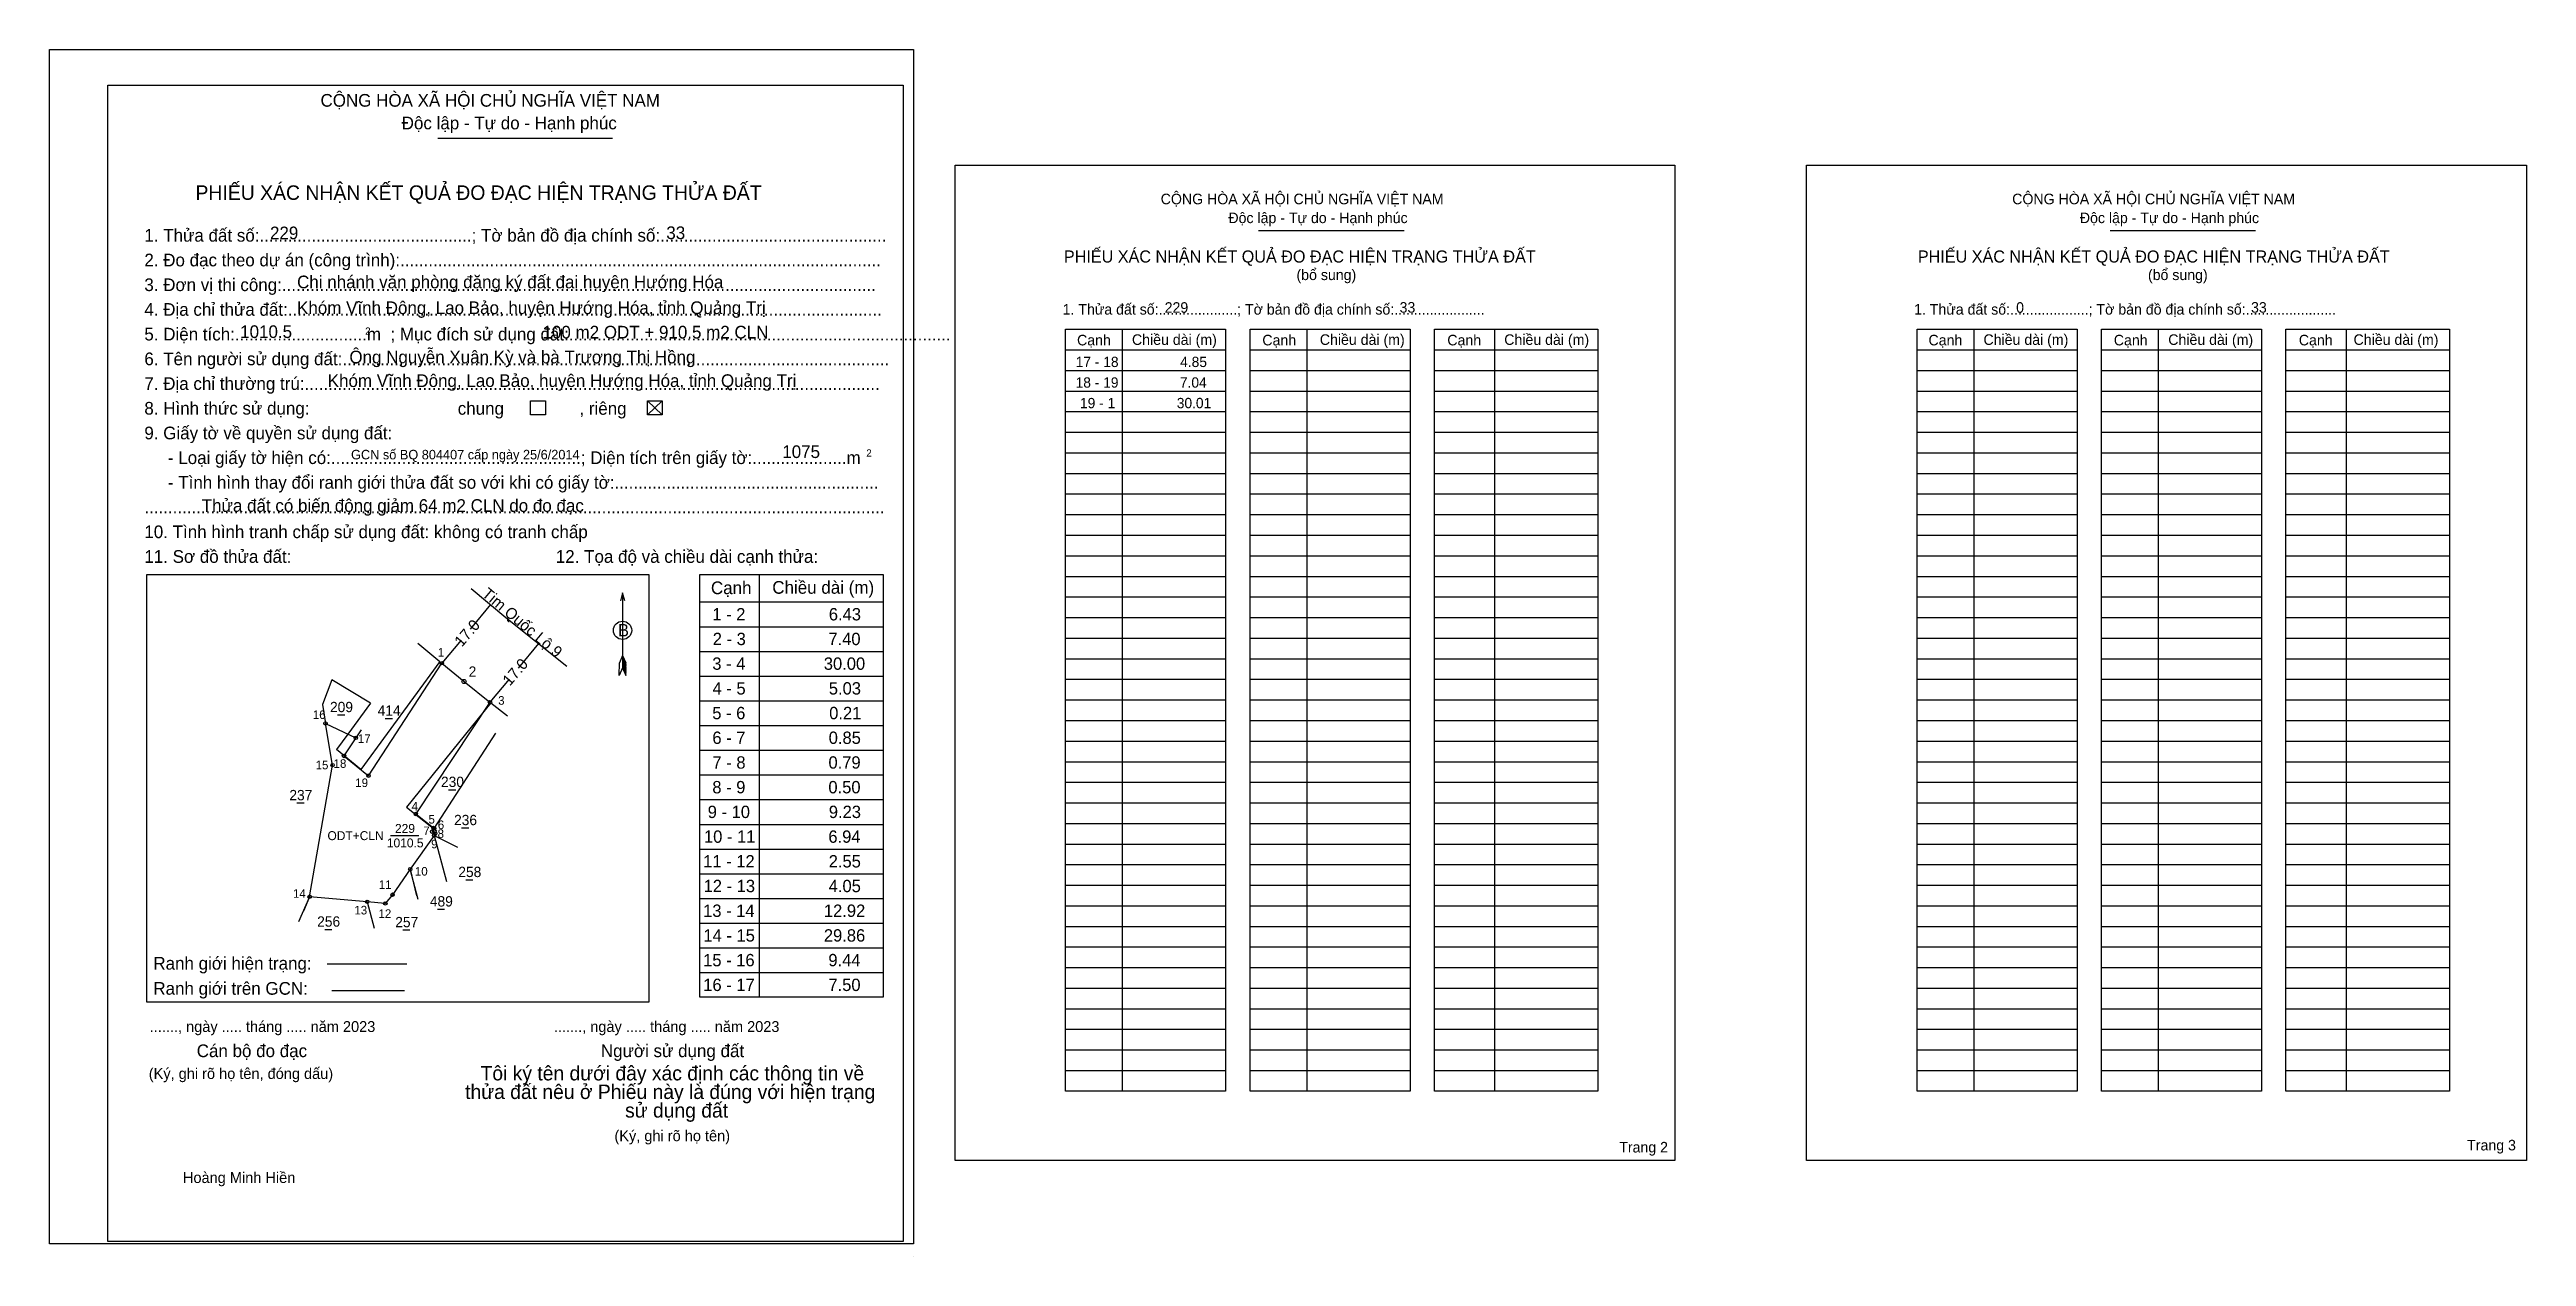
# Model space of a CAD drawing. Extents: x 537757 to 538310, y 1837135 to 1837405.
import ezdxf

# ---------------------------------------------------------------- set-up
doc = ezdxf.new("R2010")
doc.units = 0
for name, color, linetype in [('Level 1', 7, 'Continuous'), ('Level 10', 7, 'Continuous'), ('Level 11', 7, 'Continuous'), ('Level 13', 7, 'Continuous'), ('Level 15', 7, 'Continuous'), ('Level 17', 7, 'Continuous'), ('Level 2', 7, 'Continuous'), ('Level 21', 7, 'Continuous'), ('Level 27', 7, 'Continuous'), ('Level 29', 7, 'Continuous'), ('Level 3', 7, 'Continuous'), ('Level 31', 7, 'Continuous'), ('Level 36', 7, 'Continuous'), ('Level 48', 7, 'Continuous'), ('Level 5', 7, 'Continuous'), ('Level 50', 7, 'Continuous'), ('Level 52', 7, 'Continuous'), ('Level 6', 7, 'Continuous'), ('Level 63', 7, 'Continuous'), ('Level 9', 7, 'Continuous')]:
    doc.layers.add(name, color=color, linetype=linetype)

msp = doc.modelspace()

# ---------------------------------------------------------------- linework, layer by layer
at = {"layer": 'Level 1'}
for p, q in [((537756.73, 1837402.46), (537756.73, 1837402.46)), ((537843.51, 1837385.53), (537882.54, 1837385.53)), ((537959.05, 1837379.44), (537959.05, 1837379.44)), ((538026.85, 1837364.89), (538059.38, 1837364.89)), ((538217.1, 1837364.89), (538249.63, 1837364.89)), ((537996.4, 1837342.77), (537996.4, 1837172.47)), ((538037.61, 1837342.77), (538037.61, 1837172.47)), ((538079.58, 1837342.77), (538079.58, 1837172.47)), ((538186.64, 1837342.77), (538186.64, 1837172.47)), ((538227.85, 1837342.77), (538227.85, 1837172.47)), ((538269.82, 1837342.77), (538269.82, 1837172.47)), ((537983.74, 1837338.17), (538019.49, 1837338.17)), ((538024.95, 1837338.17), (538060.7, 1837338.17)), ((538066.16, 1837338.17), (538102.67, 1837338.17)), ((538173.98, 1837338.17), (538209.73, 1837338.17)), ((538215.19, 1837338.17), (538250.94, 1837338.17)), ((538256.4, 1837338.17), (538292.92, 1837338.17)), ((537983.74, 1837333.57), (538019.49, 1837333.57)), ((538024.95, 1837333.57), (538060.7, 1837333.57)), ((538066.16, 1837333.57), (538102.67, 1837333.57)), ((538173.98, 1837333.57), (538209.73, 1837333.57)), ((538215.19, 1837333.57), (538250.94, 1837333.57)), ((538256.4, 1837333.57), (538292.92, 1837333.57)), ((537890.29, 1837326.75), (537893.61, 1837323.66)), ((537890.29, 1837323.66), (537893.61, 1837326.75)), ((537983.74, 1837328.97), (538019.49, 1837328.97)), ((538024.95, 1837328.97), (538060.7, 1837328.97)), ((538066.16, 1837328.97), (538102.67, 1837328.97)), ((538173.98, 1837328.97), (538209.73, 1837328.97)), ((538215.19, 1837328.97), (538250.94, 1837328.97)), ((538256.4, 1837328.97), (538292.92, 1837328.97)), ((537983.74, 1837324.36), (538019.49, 1837324.36)), ((537983.74, 1837319.76), (538019.49, 1837319.76)), ((538024.95, 1837324.36), (538060.7, 1837324.36)), ((538024.95, 1837319.76), (538060.7, 1837319.76)), ((538066.16, 1837324.36), (538102.67, 1837324.36)), ((538066.16, 1837319.76), (538102.67, 1837319.76)), ((538173.98, 1837324.36), (538209.73, 1837324.36)), ((538173.98, 1837319.76), (538209.73, 1837319.76)), ((538215.19, 1837324.36), (538250.94, 1837324.36)), ((538215.19, 1837319.76), (538250.94, 1837319.76)), ((538256.4, 1837324.36), (538292.92, 1837324.36)), ((538256.4, 1837319.76), (538292.92, 1837319.76)), ((537983.74, 1837315.16), (538019.49, 1837315.16)), ((538024.95, 1837315.16), (538060.7, 1837315.16)), ((538066.16, 1837315.16), (538102.67, 1837315.16)), ((538173.98, 1837315.16), (538209.73, 1837315.16)), ((538215.19, 1837315.16), (538250.94, 1837315.16)), ((538256.4, 1837315.16), (538292.92, 1837315.16)), ((537983.74, 1837310.55), (538019.49, 1837310.55)), ((538024.95, 1837310.55), (538060.7, 1837310.55)), ((538066.16, 1837310.55), (538102.67, 1837310.55)), ((538173.98, 1837310.55), (538209.73, 1837310.55)), ((538215.19, 1837310.55), (538250.94, 1837310.55)), ((538256.4, 1837310.55), (538292.92, 1837310.55)), ((537983.74, 1837305.95), (538019.49, 1837305.95)), ((538024.95, 1837305.95), (538060.7, 1837305.95)), ((538066.16, 1837305.95), (538102.67, 1837305.95)), ((538173.98, 1837305.95), (538209.73, 1837305.95)), ((538215.19, 1837305.95), (538250.94, 1837305.95)), ((538256.4, 1837305.95), (538292.92, 1837305.95)), ((537983.74, 1837301.35), (538019.49, 1837301.35)), ((538024.95, 1837301.35), (538060.7, 1837301.35)), ((538066.16, 1837301.35), (538102.67, 1837301.35)), ((538173.98, 1837301.35), (538209.73, 1837301.35)), ((538215.19, 1837301.35), (538250.94, 1837301.35)), ((538256.4, 1837301.35), (538292.92, 1837301.35)), ((537983.74, 1837296.75), (538019.49, 1837296.75)), ((537983.74, 1837292.14), (538019.49, 1837292.14)), ((538024.95, 1837296.75), (538060.7, 1837296.75)), ((538024.95, 1837292.14), (538060.7, 1837292.14)), ((538066.16, 1837296.75), (538102.67, 1837296.75)), ((538066.16, 1837292.14), (538102.67, 1837292.14)), ((538173.98, 1837296.75), (538209.73, 1837296.75)), ((538173.98, 1837292.14), (538209.73, 1837292.14)), ((538215.19, 1837296.75), (538250.94, 1837296.75)), ((538215.19, 1837292.14), (538250.94, 1837292.14)), ((538256.4, 1837296.75), (538292.92, 1837296.75)), ((538256.4, 1837292.14), (538292.92, 1837292.14)), ((537778.46, 1837287.95), (537778.46, 1837287.95)), ((537915.26, 1837287.98), (537915.26, 1837193.43)), ((537983.74, 1837287.54), (538019.49, 1837287.54)), ((538024.95, 1837287.54), (538060.7, 1837287.54)), ((538066.16, 1837287.54), (538102.67, 1837287.54)), ((538173.98, 1837287.54), (538209.73, 1837287.54)), ((538215.19, 1837287.54), (538250.94, 1837287.54)), ((538256.4, 1837287.54), (538292.92, 1837287.54)), ((537884.75, 1837283.82), (537884.75, 1837267.11)), ((537902.01, 1837281.81), (537942.97, 1837281.81)), ((537983.74, 1837282.94), (538019.49, 1837282.94)), ((538024.95, 1837282.94), (538060.7, 1837282.94)), ((538066.16, 1837282.94), (538102.67, 1837282.94)), ((538173.98, 1837282.94), (538209.73, 1837282.94)), ((538215.19, 1837282.94), (538250.94, 1837282.94)), ((538256.4, 1837282.94), (538292.92, 1837282.94)), ((537902.01, 1837276.29), (537942.97, 1837276.29)), ((537983.74, 1837278.33), (538019.49, 1837278.33)), ((538024.95, 1837278.33), (538060.7, 1837278.33)), ((538066.16, 1837278.33), (538102.67, 1837278.33)), ((538173.98, 1837278.33), (538209.73, 1837278.33)), ((538215.19, 1837278.33), (538250.94, 1837278.33)), ((538256.4, 1837278.33), (538292.92, 1837278.33)), ((537902.01, 1837270.76), (537942.97, 1837270.76)), ((537983.74, 1837273.73), (538019.49, 1837273.73)), ((538024.95, 1837273.73), (538060.7, 1837273.73)), ((538066.16, 1837273.73), (538102.67, 1837273.73)), ((538173.98, 1837273.73), (538209.73, 1837273.73)), ((538215.19, 1837273.73), (538250.94, 1837273.73)), ((538256.4, 1837273.73), (538292.92, 1837273.73)), ((537884.01, 1837265.41), (537884.05, 1837268.17)), ((537884.75, 1837267.11), (537884.01, 1837265.41)), ((537884.75, 1837269.87), (537884.05, 1837268.17)), ((537884.75, 1837269.87), (537885.46, 1837268.17)), ((537884.75, 1837269.63), (537885.46, 1837267.92)), ((537884.75, 1837269.39), (537885.46, 1837267.68)), ((537884.75, 1837269.15), (537885.47, 1837267.43)), ((537884.75, 1837268.91), (537885.47, 1837267.18)), ((537884.75, 1837268.67), (537885.47, 1837266.94)), ((537884.75, 1837268.43), (537885.47, 1837266.69)), ((537884.75, 1837268.19), (537885.47, 1837266.44)), ((537884.75, 1837267.95), (537885.47, 1837266.19)), ((537884.75, 1837267.71), (537885.47, 1837265.94)), ((537884.75, 1837267.47), (537885.48, 1837265.7)), ((537884.75, 1837267.11), (537885.48, 1837265.41)), ((537885.48, 1837265.41), (537885.46, 1837268.17)), ((537902.01, 1837265.24), (537942.97, 1837265.24)), ((537983.74, 1837269.13), (538019.49, 1837269.13)), ((537983.74, 1837264.53), (538019.49, 1837264.53)), ((538024.95, 1837269.13), (538060.7, 1837269.13)), ((538024.95, 1837264.53), (538060.7, 1837264.53)), ((538066.16, 1837269.13), (538102.67, 1837269.13)), ((538066.16, 1837264.53), (538102.67, 1837264.53)), ((538173.98, 1837269.13), (538209.73, 1837269.13)), ((538173.98, 1837264.53), (538209.73, 1837264.53)), ((538215.19, 1837269.13), (538250.94, 1837269.13)), ((538215.19, 1837264.53), (538250.94, 1837264.53)), ((538256.4, 1837269.13), (538292.92, 1837269.13)), ((538256.4, 1837264.53), (538292.92, 1837264.53)), ((537902.01, 1837259.71), (537942.97, 1837259.71)), ((537983.74, 1837259.92), (538019.49, 1837259.92)), ((538024.95, 1837259.92), (538060.7, 1837259.92)), ((538066.16, 1837259.92), (538102.67, 1837259.92)), ((538173.98, 1837259.92), (538209.73, 1837259.92)), ((538215.19, 1837259.92), (538250.94, 1837259.92)), ((538256.4, 1837259.92), (538292.92, 1837259.92)), ((537902.01, 1837254.19), (537942.97, 1837254.19)), ((537983.74, 1837255.32), (538019.49, 1837255.32)), ((538024.95, 1837255.32), (538060.7, 1837255.32)), ((538066.16, 1837255.32), (538102.67, 1837255.32)), ((538173.98, 1837255.32), (538209.73, 1837255.32)), ((538215.19, 1837255.32), (538250.94, 1837255.32)), ((538256.4, 1837255.32), (538292.92, 1837255.32)), ((537902.01, 1837248.67), (537942.97, 1837248.67)), ((537983.74, 1837250.72), (538019.49, 1837250.72)), ((538024.95, 1837250.72), (538060.7, 1837250.72)), ((538066.16, 1837250.72), (538102.67, 1837250.72)), ((538173.98, 1837250.72), (538209.73, 1837250.72)), ((538215.19, 1837250.72), (538250.94, 1837250.72)), ((538256.4, 1837250.72), (538292.92, 1837250.72)), ((537902.01, 1837243.14), (537942.97, 1837243.14)), ((537983.74, 1837246.11), (538019.49, 1837246.11)), ((538024.95, 1837246.11), (538060.7, 1837246.11)), ((538066.16, 1837246.11), (538102.67, 1837246.11)), ((538173.98, 1837246.11), (538209.73, 1837246.11)), ((538215.19, 1837246.11), (538250.94, 1837246.11)), ((538256.4, 1837246.11), (538292.92, 1837246.11)), ((537902.01, 1837237.62), (537942.97, 1837237.62)), ((537983.74, 1837241.51), (538019.49, 1837241.51)), ((537983.74, 1837236.91), (538019.49, 1837236.91)), ((538024.95, 1837241.51), (538060.7, 1837241.51)), ((538024.95, 1837236.91), (538060.7, 1837236.91)), ((538066.16, 1837241.51), (538102.67, 1837241.51)), ((538066.16, 1837236.91), (538102.67, 1837236.91)), ((538173.98, 1837241.51), (538209.73, 1837241.51)), ((538173.98, 1837236.91), (538209.73, 1837236.91)), ((538215.19, 1837241.51), (538250.94, 1837241.51)), ((538215.19, 1837236.91), (538250.94, 1837236.91)), ((538256.4, 1837241.51), (538292.92, 1837241.51)), ((538256.4, 1837236.91), (538292.92, 1837236.91)), ((537902.01, 1837232.1), (537942.97, 1837232.1)), ((537983.74, 1837232.31), (538019.49, 1837232.31)), ((538024.95, 1837232.31), (538060.7, 1837232.31)), ((538066.16, 1837232.31), (538102.67, 1837232.31)), ((538173.98, 1837232.31), (538209.73, 1837232.31)), ((538215.19, 1837232.31), (538250.94, 1837232.31)), ((538256.4, 1837232.31), (538292.92, 1837232.31)), ((537902.01, 1837226.57), (537942.97, 1837226.57)), ((537983.74, 1837227.7), (538019.49, 1837227.7)), ((538024.95, 1837227.7), (538060.7, 1837227.7)), ((538066.16, 1837227.7), (538102.67, 1837227.7)), ((538173.98, 1837227.7), (538209.73, 1837227.7)), ((538215.19, 1837227.7), (538250.94, 1837227.7)), ((538256.4, 1837227.7), (538292.92, 1837227.7)), ((537902.01, 1837221.05), (537942.97, 1837221.05)), ((537983.74, 1837223.1), (538019.49, 1837223.1)), ((538024.95, 1837223.1), (538060.7, 1837223.1)), ((538066.16, 1837223.1), (538102.67, 1837223.1)), ((538173.98, 1837223.1), (538209.73, 1837223.1)), ((538215.19, 1837223.1), (538250.94, 1837223.1)), ((538256.4, 1837223.1), (538292.92, 1837223.1)), ((537902.01, 1837215.53), (537942.97, 1837215.53)), ((537983.74, 1837218.5), (538019.49, 1837218.5)), ((538024.95, 1837218.5), (538060.7, 1837218.5)), ((538066.16, 1837218.5), (538102.67, 1837218.5)), ((538173.98, 1837218.5), (538209.73, 1837218.5)), ((538215.19, 1837218.5), (538250.94, 1837218.5)), ((538256.4, 1837218.5), (538292.92, 1837218.5)), ((537902.01, 1837210), (537942.97, 1837210)), ((537983.74, 1837213.89), (538019.49, 1837213.89)), ((537983.74, 1837209.29), (538019.49, 1837209.29)), ((538024.95, 1837213.89), (538060.7, 1837213.89)), ((538024.95, 1837209.29), (538060.7, 1837209.29)), ((538066.16, 1837213.89), (538102.67, 1837213.89)), ((538066.16, 1837209.29), (538102.67, 1837209.29)), ((538173.98, 1837213.89), (538209.73, 1837213.89)), ((538173.98, 1837209.29), (538209.73, 1837209.29)), ((538215.19, 1837213.89), (538250.94, 1837213.89)), ((538215.19, 1837209.29), (538250.94, 1837209.29)), ((538256.4, 1837213.89), (538292.92, 1837213.89)), ((538256.4, 1837209.29), (538292.92, 1837209.29)), ((537902.01, 1837204.48), (537942.97, 1837204.48)), ((537983.74, 1837204.69), (538019.49, 1837204.69)), ((538024.95, 1837204.69), (538060.7, 1837204.69)), ((538066.16, 1837204.69), (538102.67, 1837204.69)), ((538173.98, 1837204.69), (538209.73, 1837204.69)), ((538215.19, 1837204.69), (538250.94, 1837204.69)), ((538256.4, 1837204.69), (538292.92, 1837204.69)), ((537902.01, 1837198.96), (537942.97, 1837198.96)), ((537983.74, 1837200.09), (538019.49, 1837200.09)), ((538024.95, 1837200.09), (538060.7, 1837200.09)), ((538066.16, 1837200.09), (538102.67, 1837200.09)), ((538173.98, 1837200.09), (538209.73, 1837200.09)), ((538215.19, 1837200.09), (538250.94, 1837200.09)), ((538256.4, 1837200.09), (538292.92, 1837200.09)), ((537983.74, 1837195.48), (538019.49, 1837195.48)), ((538024.95, 1837195.48), (538060.7, 1837195.48)), ((538066.16, 1837195.48), (538102.67, 1837195.48)), ((538173.98, 1837195.48), (538209.73, 1837195.48)), ((538215.19, 1837195.48), (538250.94, 1837195.48)), ((538256.4, 1837195.48), (538292.92, 1837195.48)), ((537890.65, 1837192.37), (537890.65, 1837192.37)), ((537983.74, 1837190.88), (538019.49, 1837190.88)), ((538024.95, 1837190.88), (538060.7, 1837190.88)), ((538066.16, 1837190.88), (538102.67, 1837190.88)), ((538173.98, 1837190.88), (538209.73, 1837190.88)), ((538215.19, 1837190.88), (538250.94, 1837190.88)), ((538256.4, 1837190.88), (538292.92, 1837190.88)), ((537983.74, 1837186.28), (538019.49, 1837186.28)), ((537983.74, 1837181.67), (538019.49, 1837181.67)), ((538024.95, 1837186.28), (538060.7, 1837186.28)), ((538024.95, 1837181.67), (538060.7, 1837181.67)), ((538066.16, 1837186.28), (538102.67, 1837186.28)), ((538066.16, 1837181.67), (538102.67, 1837181.67)), ((538173.98, 1837186.28), (538209.73, 1837186.28)), ((538173.98, 1837181.67), (538209.73, 1837181.67)), ((538215.19, 1837186.28), (538250.94, 1837186.28)), ((538215.19, 1837181.67), (538250.94, 1837181.67)), ((538256.4, 1837186.28), (538292.92, 1837186.28)), ((538256.4, 1837181.67), (538292.92, 1837181.67)), ((537983.74, 1837177.07), (538019.49, 1837177.07)), ((538024.95, 1837177.07), (538060.7, 1837177.07)), ((538066.16, 1837177.07), (538102.67, 1837177.07)), ((538173.98, 1837177.07), (538209.73, 1837177.07)), ((538215.19, 1837177.07), (538250.94, 1837177.07)), ((538256.4, 1837177.07), (538292.92, 1837177.07)), ((538119.89, 1837156.97), (538119.89, 1837156.97)), ((537949.75, 1837135.5), (537949.75, 1837135.5))]:
    msp.add_line(p, q, dxfattribs=at)
for points in [[(537983.74, 1837342.77), (538019.49, 1837342.77), (538019.49, 1837172.47), (537983.74, 1837172.47)], [(538024.95, 1837342.77), (538060.7, 1837342.77), (538060.7, 1837172.47), (538024.95, 1837172.47)], [(538066.16, 1837342.77), (538102.67, 1837342.77), (538102.67, 1837172.47), (538066.16, 1837172.47)], [(538173.98, 1837342.77), (538209.73, 1837342.77), (538209.73, 1837172.47), (538173.98, 1837172.47)], [(538215.19, 1837342.77), (538250.94, 1837342.77), (538250.94, 1837172.47), (538215.19, 1837172.47)], [(538256.4, 1837342.77), (538292.92, 1837342.77), (538292.92, 1837172.47), (538256.4, 1837172.47)], [(537778.46, 1837287.95), (537890.65, 1837287.95), (537890.65, 1837192.37), (537778.46, 1837192.37)], [(537902.01, 1837287.98), (537942.97, 1837287.98), (537942.97, 1837193.43), (537902.01, 1837193.43)]]:
    msp.add_lwpolyline(points, close=True, dxfattribs=at)
msp.add_lwpolyline([(537885.23, 1837282.04), (537884.75, 1837283.82), (537884.27, 1837282.04)], dxfattribs=at)
msp.add_circle((537884.75, 1837275.47), 2.04, dxfattribs=at)
at = {"layer": 'Level 10'}
for p, q in [((537838.98, 1837272.64), (537843.93, 1837268.49)), ((537819.81, 1837264.42), (537817.68, 1837258.88)), ((537828.44, 1837259.17), (537819.81, 1837264.42)), ((537817.68, 1837258.88), (537818.39, 1837254.66)), ((537828.44, 1837259.17), (537823.39, 1837252.29)), ((537823.39, 1837252.29), (537820.82, 1837248.8)), ((537826.24, 1837244.39), (537820.82, 1837248.8)), ((537842.65, 1837229.63), (537847.86, 1837227)), ((537843.16, 1837230.62), (537842.88, 1837230.07))]:
    msp.add_line(p, q, dxfattribs=at)
msp.add_lwpolyline([(537844.38, 1837268.12), (537849.34, 1837264.03), (537855.13, 1837259.42), (537838.55, 1837234.42), (537842.5, 1837231.31), (537842.66, 1837231.18), (537842.2, 1837230.47), (537842.88, 1837230.07), (537842.65, 1837229.63), (537837.32, 1837222.09), (537833.37, 1837216.38), (537831.74, 1837214.42), (537827.71, 1837214.8), (537814.84, 1837215.93), (537819.96, 1837245.35), (537818.39, 1837254.66), (537825.16, 1837251.44), (537822.51, 1837247.38), (537828, 1837242.98)], close=True, dxfattribs=at)
for points in [[(537843.94, 1837268.48), (537826.24, 1837244.39)], [(537855.29, 1837259.3), (537836.48, 1837235.92)]]:
    msp.add_lwpolyline(points, dxfattribs=at)
at = {"layer": 'Level 11'}
for centre, radius in [((537844.38, 1837268.12), 0.384), ((537844.38, 1837268.12), 0.384), ((537849.34, 1837264.03), 0.46), ((537855.13, 1837259.42), 0.384), ((537818.39, 1837254.66), 0.384), ((537825.16, 1837251.44), 0.384), ((537819.96, 1837245.35), 0.384), ((537822.51, 1837247.38), 0.384), ((537828, 1837242.98), 0.384), ((537838.55, 1837234.42), 0.384), ((537842.5, 1837231.31), 0.384), ((537842.66, 1837231.18), 0.384), ((537842.2, 1837230.47), 0.384), ((537842.65, 1837229.63), 0.384), ((537842.88, 1837230.07), 0.384), ((537837.32, 1837222.09), 0.384), ((537814.84, 1837215.93), 0.384), ((537827.71, 1837214.8), 0.384), ((537831.74, 1837214.42), 0.384), ((537833.37, 1837216.38), 0.384)]:
    msp.add_circle(centre, radius, dxfattribs=at)
at = {"layer": 'Level 15'}
for p, q in [((537855.29, 1837259.3), (537859.06, 1837256.33)), ((537826.34, 1837253.25), (537825.16, 1837251.44)), ((537842.66, 1837231.18), (537856.42, 1837252.45))]:
    msp.add_line(p, q, dxfattribs=at)
at = {"layer": 'Level 17'}
msp.add_lwpolyline([(537850.94, 1837284.8), (537858.66, 1837278.32), (537872.34, 1837267.48)], dxfattribs=at)
at = {"layer": 'Level 2'}
for p, q in [((537842.65, 1837229.63), (537845.44, 1837219.29)), ((537839.08, 1837215.32), (537837.32, 1837222.09))]:
    msp.add_line(p, q, dxfattribs=at)
for points in [[(537756.73, 1837405.31), (537949.74, 1837405.31), (537949.74, 1837138.35), (537756.73, 1837138.35)], [(537959.05, 1837379.44), (538119.89, 1837379.44), (538119.89, 1837156.97), (537959.05, 1837156.97)], [(538149.29, 1837379.44), (538310.14, 1837379.44), (538310.14, 1837156.97), (538149.29, 1837156.97)]]:
    msp.add_lwpolyline(points, close=True, dxfattribs=at)
at = {"layer": 'Level 21'}
for p, q in [((537855.22, 1837281.21), (537850.68, 1837275.7)), ((537848.68, 1837273.28), (537844.38, 1837268.12)), ((537865.97, 1837272.51), (537861.43, 1837267)), ((537859.43, 1837264.58), (537855.13, 1837259.42))]:
    msp.add_line(p, q, dxfattribs=at)
at = {"layer": 'Level 27'}
for p, q in [((537837.32, 1837222.09), (537838.68, 1837216.1)), ((537814.84, 1837215.93), (537812.38, 1837210.31)), ((537827.71, 1837214.8), (537829.27, 1837208.86))]:
    msp.add_line(p, q, dxfattribs=at)
at = {"layer": 'Level 29'}
for p, q in [((537842.88, 1837230.07), (537842.2, 1837230.47)), ((537842.65, 1837229.63), (537842.88, 1837230.07))]:
    msp.add_line(p, q, dxfattribs=at)
at = {"layer": 'Level 3'}
msp.add_lwpolyline([(537769.77, 1837397.31), (537947.44, 1837397.31), (537947.44, 1837138.84), (537769.77, 1837138.84)], close=True, dxfattribs=at)
at = {"layer": 'Level 31'}
msp.add_lwpolyline([(537814.84, 1837215.93), (537813.43, 1837212.72)], dxfattribs=at)
at = {"layer": 'Level 5'}
for p, q in [((537818.79, 1837200.91), (537836.52, 1837200.91)), ((537819.82, 1837194.96), (537836.07, 1837194.96))]:
    msp.add_line(p, q, dxfattribs=at)
at = {"layer": 'Level 50'}
for points in [[(537864.21, 1837326.75), (537867.53, 1837326.75), (537867.53, 1837323.66), (537864.21, 1837323.66)], [(537890.29, 1837326.75), (537893.61, 1837326.75), (537893.61, 1837323.66), (537890.29, 1837323.66)]]:
    msp.add_lwpolyline(points, close=True, dxfattribs=at)
msp.add_lwpolyline([(537836.48, 1837235.92), (537843.16, 1837230.62)], dxfattribs=at)
at = {"layer": 'Level 9'}
for p, q in [((537821.08, 1837256.57), (537822.67, 1837256.57)), ((537831.73, 1837255.78), (537833.32, 1837255.78)), ((537811.99, 1837236.88), (537813.58, 1837236.88)), ((537845.88, 1837239.84), (537847.47, 1837239.84)), ((537848.8, 1837231.3), (537850.39, 1837231.3)), ((537832.87, 1837229.57), (537839.26, 1837229.57)), ((537849.72, 1837219.7), (537851.31, 1837219.7)), ((537843.38, 1837213.12), (537844.97, 1837213.12)), ((537818.21, 1837208.62), (537819.8, 1837208.62)), ((537835.65, 1837208.49), (537837.24, 1837208.49))]:
    msp.add_line(p, q, dxfattribs=at)

# ---------------------------------------------------------------- texts
at = {"layer": 'Level 1'}
for s, height, p in [('CỘNG HÒA XÃ HỘI CHỦ NGHĨA VIỆT NAM', 2.8352, (537817.27, 1837392.53)), ('Độc lập - Tự do - Hạnh phúc', 2.8352, (537835.41, 1837387.47)), ('PHIẾU XÁC NHẬN KẾT QUẢ ĐO ĐẠC HIỆN TRẠNG THỬA ĐẤT', 3.2406, (537789.33, 1837371.7)), ('CỘNG HÒA XÃ HỘI CHỦ NGHĨA VIỆT NAM', 2.3627, (538004.99, 1837370.72)), ('CỘNG HÒA XÃ HỘI CHỦ NGHĨA VIỆT NAM', 2.3627, (538195.24, 1837370.72)), ('1. Thửa đất số:.............................................; Tờ bản đồ địa chính số:................................................', 2.8352, (537777.91, 1837362.36)), ('Độc lập - Tự do - Hạnh phúc', 2.3627, (538020.11, 1837366.5)), ('Độc lập - Tự do - Hạnh phúc', 2.3627, (538210.35, 1837366.5)), ('2. Đo đạc theo dự án (công trình):......................................................................................................', 2.8352, (537777.91, 1837356.84)), ('PHIẾU XÁC NHẬN KẾT QUẢ ĐO ĐẠC HIỆN TRẠNG THỬA ĐẤT', 2.7005, (537983.36, 1837357.69)), ('PHIẾU XÁC NHẬN KẾT QUẢ ĐO ĐẠC HIỆN TRẠNG THỬA ĐẤT', 2.7005, (538174.16, 1837357.69)), ('3. Đơn vị thi công:..............................................................................................................................', 2.8352, (537777.91, 1837351.31)), ('(bổ sung)', 2.363, (538035.33, 1837353.77)), ('(bổ sung)', 2.363, (538225.57, 1837353.77)), ('4. Địa chỉ thửa đất:..............................................................................................................................', 2.8352, (537777.91, 1837345.79)), ('1. Thửa đất số:....................; Tờ bản đồ địa chính số:.......................', 2.3627, (537983.08, 1837346.05)), ('1. Thửa đất số:....................; Tờ bản đồ địa chính số:.......................', 2.3627, (538173.32, 1837346.05)), ('5. Diện tích:............................m  ; Mục đích sử dụng đất:.................................................................................', 2.8352, (537777.91, 1837340.27)), ('2', 1.62, (537827.25, 1837341.56)), ('Chiều dài (m)', 2.3627, (537998.57, 1837339.28)), ('Chiều dài (m)', 2.3627, (538040.54, 1837339.28)), ('Chiều dài (m)', 2.3627, (538081.75, 1837339.28)), ('Chiều dài (m)', 2.3627, (538188.82, 1837339.28)), ('Chiều dài (m)', 2.3627, (538230.11, 1837339.28)), ('Chiều dài (m)', 2.3627, (538271.51, 1837339.28)), ('6. Tên người sử dụng đất:....................................................................................................................', 2.8352, (537777.91, 1837334.74)), ('Cạnh', 2.363, (537986.3, 1837339.17)), ('Cạnh', 2.363, (538027.7, 1837339.17)), ('Cạnh', 2.363, (538069.03, 1837339.17)), ('Cạnh', 2.363, (538176.54, 1837339.17)), ('Cạnh', 2.363, (538217.94, 1837339.17)), ('Cạnh', 2.363, (538259.28, 1837339.17)), ('7. Địa chỉ thường trú:..........................................................................................................................', 2.8352, (537777.91, 1837329.22)), ('chung                , riêng', 2.8352, (537847.93, 1837323.67)), ('9. Giấy tờ về quyền sử dụng đất:', 2.8352, (537777.91, 1837318.17)), ('     - Loại giấy tờ hiện có:.....................................................; Diện tích trên giấy tờ:....................m', 2.8352, (537777.91, 1837312.65)), ('2', 1.62, (537939.22, 1837314.31)), ('     - Tình hình thay đổi ranh giới thửa đất so với khi có giấy tờ:........................................................', 2.8352, (537777.91, 1837307.13)), ('10. Tình hình tranh chấp sử dụng đất: không có tranh chấp', 2.8352, (537777.91, 1837296.08)), ('.............................................................................................................................................................', 2.8352, (537777.91, 1837301.6)), ('11. Sơ đồ thửa đất:', 2.8352, (537777.91, 1837290.56)), ('12. Tọa độ và chiều dài cạnh thửa:', 2.8352, (537869.84, 1837290.56)), ('Cạnh', 2.835, (537904.5, 1837283.56)), ('Chiều dài (m)', 2.8352, (537918.21, 1837283.65)), ('B', 2.76, (537883.73, 1837274.12)), ('......., ngày ..... tháng ..... năm 2023', 2.4303, (537779.11, 1837185.68)), ('......., ngày ..... tháng ..... năm 2023', 2.4303, (537869.41, 1837185.68)), ('Cán bộ đo đạc', 2.8352, (537789.61, 1837180.06)), ('Người sử dụng đất', 2.8352, (537879.91, 1837180.06)), ('(Ký, ghi rõ họ tên, đóng dấu)', 2.4303, (537778.9, 1837175.18)), ('Tôi ký tên dưới đây xác định các thông tin về', 3.2218, (537853.03, 1837174.86)), ('thửa đất nêu ở Phiếu này là đúng với hiện trạng', 3.2218, (537849.58, 1837170.7)), ('sử dụng đất', 3.2218, (537885.32, 1837166.55)), ('(Ký, ghi rõ họ tên)', 2.4303, (537882.94, 1837161.27)), ('Trang 2', 2.363, (538107.44, 1837158.75)), ('Trang 3', 2.363, (538296.89, 1837159.21)), ('Hoàng Minh Hiền', 2.4303, (537786.53, 1837151.92))]:
    msp.add_text(s, height=height, dxfattribs=at).set_placement(p)
at = {"layer": 'Level 13'}
for s, p in [('229', (537833.91, 1837230.18)), ('ODT+CLN', (537818.82, 1837228.57)), ('1010.5', (537832.1, 1837226.95))]:
    msp.add_text(s, height=2, dxfattribs=at).set_placement(p)
at = {"layer": 'Level 17'}
for s, rotation, p in [('Tim Quốc Lộ 9', 319.9887, (537853.16, 1837283.29)), ('17.0', 49.1722, (537848.84, 1837271.6)), ('17.0', 49.1722, (537859.59, 1837262.9))]:
    msp.add_text(s, height=2.5, rotation=rotation, dxfattribs=at).set_placement(p)
at = {"layer": 'Level 36'}
for s, p in [('209', (537819.39, 1837257.18)), ('414', (537830.04, 1837256.4)), ('230', (537844.19, 1837240.45)), ('237', (537810.31, 1837237.49)), ('236', (537847.11, 1837231.92)), ('258', (537848.06, 1837220.31)), ('489', (537841.7, 1837213.74)), ('256', (537816.52, 1837209.23)), ('257', (537833.97, 1837209.1))]:
    msp.add_text(s, height=2.301, dxfattribs=at).set_placement(p)
at = {"layer": 'Level 48'}
msp.add_text('8. Hình thức sử dụng:', height=2.8353, dxfattribs=at).set_placement((537777.91, 1837323.7))
at = {"layer": 'Level 52'}
for s, height, p in [('17 - 18', 2.301, (537986, 1837334.33)), ('4.85', 2.301, (538009.34, 1837334.33)), ('18 - 19', 2.301, (537985.98, 1837329.73)), ('7.04', 2.301, (538009.28, 1837329.73)), ('19 - 1', 2.301, (537986.96, 1837325.13)), ('30.01', 2.301, (538008.58, 1837325.13)), ('1 - 2', 2.762, (537904.81, 1837277.69)), ('6.43', 2.762, (537930.84, 1837277.69)), ('2 - 3', 2.762, (537904.9, 1837272.17)), ('7.40', 2.762, (537930.74, 1837272.17)), ('3 - 4', 2.762, (537904.8, 1837266.65)), ('30.00', 2.762, (537929.72, 1837266.65)), ('4 - 5', 2.762, (537904.86, 1837261.12)), ('5.03', 2.762, (537930.84, 1837261.12)), ('5 - 6', 2.762, (537904.8, 1837255.6)), ('0.21', 2.762, (537930.92, 1837255.6)), ('6 - 7', 2.762, (537904.82, 1837250.08)), ('0.85', 2.762, (537930.81, 1837250.08)), ('7 - 8', 2.762, (537904.84, 1837244.55)), ('0.79', 2.762, (537930.76, 1837244.55)), ('8 - 9', 2.762, (537904.81, 1837239.03)), ('0.50', 2.762, (537930.74, 1837239.03)), ('9 - 10', 2.762, (537903.78, 1837233.51)), ('9.23', 2.762, (537930.84, 1837233.51)), ('10 - 11', 2.762, (537902.94, 1837227.98)), ('6.94', 2.762, (537930.74, 1837227.98)), ('11 - 12', 2.762, (537902.77, 1837222.46)), ('2.55', 2.762, (537930.81, 1837222.46)), ('12 - 13', 2.762, (537902.86, 1837216.94)), ('4.05', 2.762, (537930.81, 1837216.94)), ('13 - 14', 2.762, (537902.76, 1837211.41)), ('12.92', 2.762, (537929.74, 1837211.41)), ('14 - 15', 2.762, (537902.82, 1837205.89)), ('29.86', 2.762, (537929.73, 1837205.89)), ('15 - 16', 2.762, (537902.76, 1837200.37)), ('9.44', 2.762, (537930.74, 1837200.37)), ('16 - 17', 2.762, (537902.78, 1837194.84)), ('7.50', 2.762, (537930.74, 1837194.84))]:
    msp.add_text(s, height=height, dxfattribs=at).set_placement(p)
at = {"layer": 'Level 6'}
for s, height, p in [('229', 2.835, (537805.98, 1837362.89)), ('33', 2.835, (537894.53, 1837362.93)), ('Chi nhánh văn phòng đăng ký đất đai huyện Hướng Hóa', 2.8353, (537812.03, 1837351.93)), ('Khóm Vĩnh Đông, Lao Bảo, huyện Hướng Hóa, tỉnh Quảng Trị', 2.8353, (537812.03, 1837346.17)), ('229', 2.363, (538005.87, 1837346.46)), ('33', 2.363, (538058.36, 1837346.48)), ('0', 2.36, (538196.12, 1837346.46)), ('33', 2.363, (538248.6, 1837346.48)), ('1010.5', 2.835, (537799.32, 1837340.82)), ('100 m2 ODT + 910.5 m2 CLN', 2.8353, (537866.87, 1837340.71)), ('Ông Nguyễn Xuân Kỳ và bà Trương Thị Hồng', 2.8353, (537823.72, 1837335.15)), ('Khóm Vĩnh Đông, Lao Bảo, huyện Hướng Hóa, tỉnh Quảng Trị', 2.8353, (537818.88, 1837329.87)), ('GCN số BQ 804407 cấp ngày 25/6/2014', 2.1265, (537824.09, 1837313.69)), ('1075', 2.835, (537920.44, 1837313.99)), ('Thửa đất có biến động giảm 64 m2 CLN do đo đạc', 2.8353, (537790.73, 1837301.95)), ('Ranh giới hiện trạng:', 2.8353, (537779.92, 1837199.62)), ('Ranh giới trên GCN:', 2.8353, (537779.92, 1837194.01))]:
    msp.add_text(s, height=height, dxfattribs=at).set_placement(p)
at = {"layer": 'Level 63'}
msp.add_text('D', height=0.00769, dxfattribs=at).set_placement((537827.71, 1837214.8))
msp.add_text('D', height=0.00769, dxfattribs=at).set_placement((537827.71, 1837214.8))
at = {"layer": 'Level 9'}
for s, height, p in [('1', 1.92, (537843.47, 1837269.59)), ('2', 2.3, (537850.37, 1837265.1)), ('3', 1.92, (537856.96, 1837258.84)), ('16', 1.918, (537815.55, 1837255.66)), ('17', 1.918, (537825.62, 1837250.32)), ('15', 1.918, (537816.18, 1837244.4)), ('18', 1.918, (537820.19, 1837244.73)), ('19', 1.918, (537825.03, 1837240.44)), ('4', 1.92, (537837.61, 1837235.17)), ('7', 1.92, (537840.23, 1837229.69)), ('5', 1.92, (537841.39, 1837232.27)), ('6', 1.92, (537843.47, 1837231.04)), ('9', 1.92, (537841.99, 1837226.74)), ('8', 1.92, (537843.43, 1837229.05)), ('10', 1.918, (537838.36, 1837220.65)), ('14', 1.918, (537811.12, 1837215.68)), ('11', 1.918, (537830.28, 1837217.65)), ('13', 1.918, (537824.83, 1837211.96)), ('12', 1.918, (537830.23, 1837211.19))]:
    msp.add_text(s, height=height, dxfattribs=at).set_placement(p)

doc.saveas('drawing.dxf')
